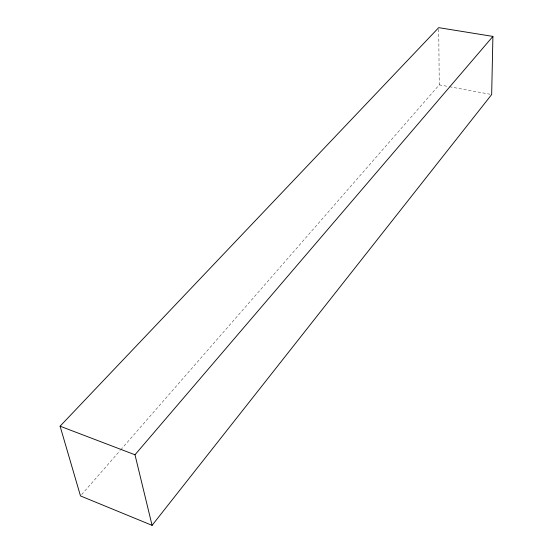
<?xml version="1.0" encoding="UTF-8"?>
<svg xmlns="http://www.w3.org/2000/svg" width="553" height="553" viewBox="0 0 553 553"><rect width="100%" height="100%" fill="white"/><g stroke="black" fill="none" stroke-linecap="round" stroke-linejoin="round"><path stroke-width="0.41" stroke-dasharray="2.77 2.07" d="M81.623 494.631L120.229 450.398M120.796 449.748L439.255 84.844L438.723 29.357M439.255 84.844L448.559 86.565M449.402 86.724L489.979 94.217"/><path stroke-width="0.83" d="M492.91 36.415L491.665 94.535L152.082 525.35L80.489 495.93L60.09 426.197L438.702 27.65L492.91 36.415L134.987 454.773L152.082 525.35M60.09 426.197L134.987 454.773"/></g></svg>
